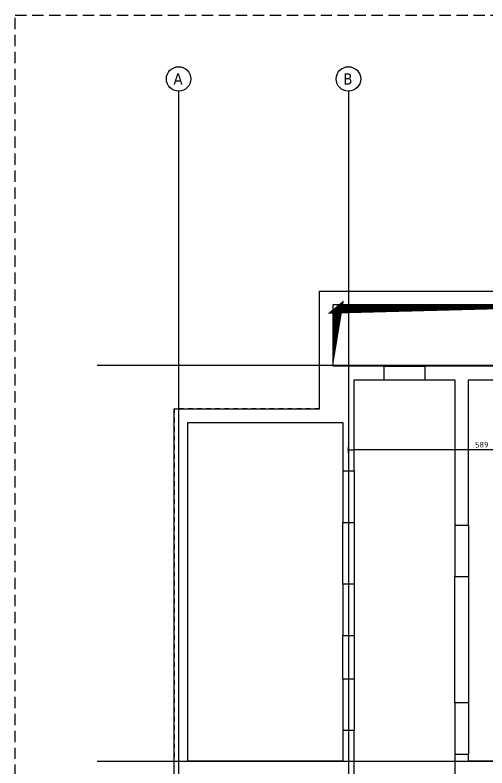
# Model space of a CAD drawing. Extents: x -169 to 69, y -7 to 55.
# Drawn here: x -153.79 to -143.37, y 27.89 to 44.52 of the extents above; entities that cross this region are included whole.
import ezdxf

# ---------------------------------------------------------------- set-up
doc = ezdxf.new("R2010")
doc.units = 0
doc.header["$LTSCALE"] = 0.5
for name, pattern in [('AUSGEZOGEN', [1000.01, 1000, 0.01]), ('HIDDEN2', [0.187, 0.125, -0.062]), ('PUNKT', [0.175, 0.05, -0.125]), ('STRICHLINIE', [0.75, 0.5, -0.25])]:
    doc.linetypes.add(name, pattern=pattern)
for name, color, linetype in [('ACHSEN', 7, 'Continuous'), ('BETON', 7, 'Continuous'), ('DETAIL', 7, 'Continuous'), ('DRUEBER', 7, 'Continuous'), ('grau_dunkel', 7, 'Continuous'), ('MASSE', 7, 'Continuous'), ('OBJEKT', 7, 'Continuous'), ('SFP_Achsen', 7, 'Continuous')]:
    doc.layers.add(name, color=color, linetype=linetype)
doc.styles.add('helv', font='tahoma.ttf')
doc.styles.add('txt', font='isocp.shx')
doc.dimstyles.new('DOT_I', dxfattribs={"dimscale": 0.5, "dimtxt": 0.25, "dimasz": 0.25, "dimexe": 0.1, "dimexo": 0.3, "dimgap": 0.1, "dimtad": 1, "dimdec": 3, "dimzin": 3, "dimtxsty": 'txt', "dimblk": 'DOT', "dimblk1": 'DOT', "dimblk2": 'DOT', "dimsah": 1, "dimcen": 0.1, "dimse1": 1, "dimse2": 1, "dimazin": 0, "dimtfac": 1, "dimtdec": 4, "dimtix": 1, "dimtmove": 2, "dimatfit": 3, "dimfxl": 0, "dimtvp": 1, "dimtolj": 1, "dimtzin": 0, "dimarcsym": 0})

# ---------------------------------------------------------------- blocks, each defined once
blk = doc.blocks.new('DOT')
at = {"layer": 'MASSE', "color": 7, "linetype": 'Continuous'}
for p, q in [((0, 0), (-1, 0)), ((0, 0.54), (0, -0.54))]:
    blk.add_line(p, q, dxfattribs=at)
at = {"layer": 'MASSE', "color": 7, "linetype": 'Continuous', "const_width": 0.2}
blk.add_lwpolyline([(-0.1, 0, 1), (0.1, 0, 1)], format="xyb", close=True, dxfattribs=at)
blk = doc.blocks.new('*D250')
at = {"layer": 'Defpoints', "color": 0, "linetype": 'AUSGEZOGEN', "transparency": 16777216}
for p in [(-146.426, 34.917), (-146.426, 34.917), (-140.536, 34.917)]:
    blk.add_point(p, dxfattribs=at)
at = {"layer": 'MASSE', "color": 0, "linetype": 'AUSGEZOGEN', "lineweight": -2, "transparency": 16777216}
blk.add_line((-140.661, 34.917), (-146.301, 34.917), dxfattribs=at)
at = {"layer": 'MASSE', "color": 0, "linetype": 'AUSGEZOGEN', "lineweight": -2, "transparency": 16777216, "xscale": 0.125, "yscale": 0.125, "zscale": 0.125, "rotation": 180}
blk.add_blockref('DOT', (-146.426, 34.917), dxfattribs=at)
at = {"layer": 'MASSE', "color": 0, "linetype": 'AUSGEZOGEN', "lineweight": -2, "transparency": 16777216, "xscale": 0.125, "yscale": 0.125, "zscale": 0.125}
blk.add_blockref('DOT', (-140.536, 34.917), dxfattribs=at)
at = {"layer": 'MASSE', "color": 0, "linetype": 'AUSGEZOGEN', "transparency": 16777216, "insert": (-143.481, 35.029), "char_height": 0.125, "attachment_point": 5, "style": 'txt'}
blk.add_mtext('\\A1;589', dxfattribs=at)

msp = doc.modelspace()

# ---------------------------------------------------------------- linework, layer by layer
at = {"layer": 'ACHSEN', "color": 140, "linetype": 'AUSGEZOGEN'}
for p, q in [((-150.1757, 42.83815), (-150.1757, 4.738)), ((-146.4257, 42.83815), (-146.4257, 4.738)), ((-151.9757, 36.788), (-108.0257, 36.788)), ((-151.9757, 28.038), (-108.0257, 28.038))]:
    msp.add_line(p, q, dxfattribs=at)
at = {"layer": 'BETON', "color": 6, "linetype": 'AUSGEZOGEN', "lineweight": -2}
for points in [[(-147.0657, 35.823), (-147.0657, 35.823), (-147.0657, 38.423), (-138.9957, 38.423), (-138.9957, 36.763), (-132.4557, 36.763), (-132.4557, 39.838), (-114.2757, 39.838), (-114.2757, 28.038), (-111.2757, 28.038), (-111.2757, 6.788), (-114.2757, 6.788), (-114.2757, 4.988), (-117.3757, 4.988), (-117.3757, 6.788), (-150.3257, 6.788), (-150.3257, 20.963), (-150.2757, 20.963), (-150.2757, 35.823)], [(-149.9757, 35.523), (-146.5507, 35.523), (-146.5507, 34.448), (-146.3007, 34.448), (-146.3007, 36.463), (-145.6357, 36.463), (-145.6357, 36.763), (-146.7657, 36.763), (-146.7657, 38.12298), (-139.2957, 38.123)], [(-139.2957, 36.763), (-144.7357, 36.763), (-144.7357, 36.463), (-144.0757, 36.463), (-144.0757, 33.253), (-143.7757, 33.253), (-143.7757, 36.463), (-141.5157, 36.463)], [(-150.2757, 35.823), (-147.0657, 35.823)], [(-146.3007, 22.613), (-146.3007, 28.713), (-146.5507, 28.713), (-146.5507, 28.038), (-149.9757, 28.038), (-149.9757, 35.523)], [(-141.5157, 28.038), (-143.7757, 28.038), (-143.7757, 28.188), (-144.0757, 28.188)], [(-144.0757, 28.188), (-144.0757, 16.038), (-143.0257, 16.038)]]:
    msp.add_lwpolyline(points, dxfattribs=at)
for points in [[(-146.5507, 33.313), (-146.3007, 33.313), (-146.3007, 31.948), (-146.5507, 31.948)], [(-144.0757, 32.118), (-143.7757, 32.118), (-143.7757, 29.323), (-144.0757, 29.323)], [(-146.5507, 30.813), (-146.3007, 30.813), (-146.3007, 29.848), (-146.5507, 29.848)]]:
    msp.add_lwpolyline(points, close=True, dxfattribs=at)
at = {"layer": 'DETAIL', "color": 102, "linetype": 'STRICHLINIE'}
msp.add_lwpolyline([(-105.90645, 44.52031), (-105.90645, 3.7107), (-153.78888, 3.7107), (-153.78888, 44.52031)], close=True, dxfattribs=at)
at = {"layer": 'DRUEBER', "color": 102, "linetype": 'PUNKT'}
for p, q in [((-147.0657, 35.823), (-150.2757, 35.823)), ((-150.2757, 35.823), (-150.2757, 28.038)), ((-149.9757, 28.038), (-149.9757, 35.523)), ((-149.9757, 35.523), (-146.76569, 35.523))]:
    msp.add_line(p, q, dxfattribs=at)
at = {"layer": 'grau_dunkel', "color": 21}
msp.add_lwpolyline([(-146.7657, 36.763, 0, 0.22177, 0), (-146.65518, 38.11394, 0, 0, 0), (-146.76439, 38.02431, 0.19736, 0, 0), (-139.2957, 38.123, 0, 0, 0)], format="xyseb", dxfattribs=at)
at = {"layer": 'OBJEKT', "color": 7, "linetype": 'AUSGEZOGEN'}
for p, q in [((-145.6357, 36.763), (-144.7357, 36.763)), ((-145.6357, 36.463), (-144.7357, 36.463)), ((-146.5507, 34.448), (-146.5507, 33.313)), ((-146.3007, 34.448), (-146.3007, 33.313)), ((-144.0757, 33.253), (-144.0757, 32.118)), ((-143.7757, 33.253), (-143.7757, 32.118)), ((-146.5507, 31.948), (-146.5507, 30.813)), ((-146.3007, 31.948), (-146.3007, 30.813)), ((-146.5507, 29.848), (-146.5507, 28.713)), ((-146.3007, 29.848), (-146.3007, 28.713)), ((-144.0757, 29.323), (-144.0757, 28.188)), ((-143.7757, 29.323), (-143.7757, 28.188))]:
    msp.add_line(p, q, dxfattribs=at)
at = {"layer": 'OBJEKT', "color": 7, "linetype": 'HIDDEN2'}
msp.add_line((-146.5507, 28.038), (-143.7757, 28.038), dxfattribs=at)
at = {"layer": 'SFP_Achsen', "color": 7, "linetype": 'AUSGEZOGEN'}
for centre in [(-150.1757, 43.10862), (-146.4257, 43.10862)]:
    msp.add_circle(centre, 0.27048, dxfattribs=at)

# ---------------------------------------------------------------- texts
at = {"layer": 'SFP_Achsen', "color": 6, "linetype": 'AUSGEZOGEN', "style": 'helv'}
for s, p in [('A', (-150.28975, 42.98424)), ('B', (-146.53975, 42.98424))]:
    msp.add_text(s, height=0.25, dxfattribs=at).set_placement(p)

# ---------------------------------------------------------------- dimensions: what is measured, and where the dimension line sits
at = {"layer": 'MASSE', "color": 7, "linetype": 'AUSGEZOGEN'}
dim = msp.add_linear_dim(base=(-146.4257, 34.91653), p1=(-140.5357, 34.91653), p2=(-146.4257, 34.91653), dimstyle='DOT_I', override={"dimdec": 0, "dimlfac": 100}, dxfattribs=at)
dim.commit()
dim.dimension.update_dxf_attribs({"geometry": '*D250', "text_midpoint": (-143.4807, 35.02903)})

doc.saveas('drawing.dxf')
